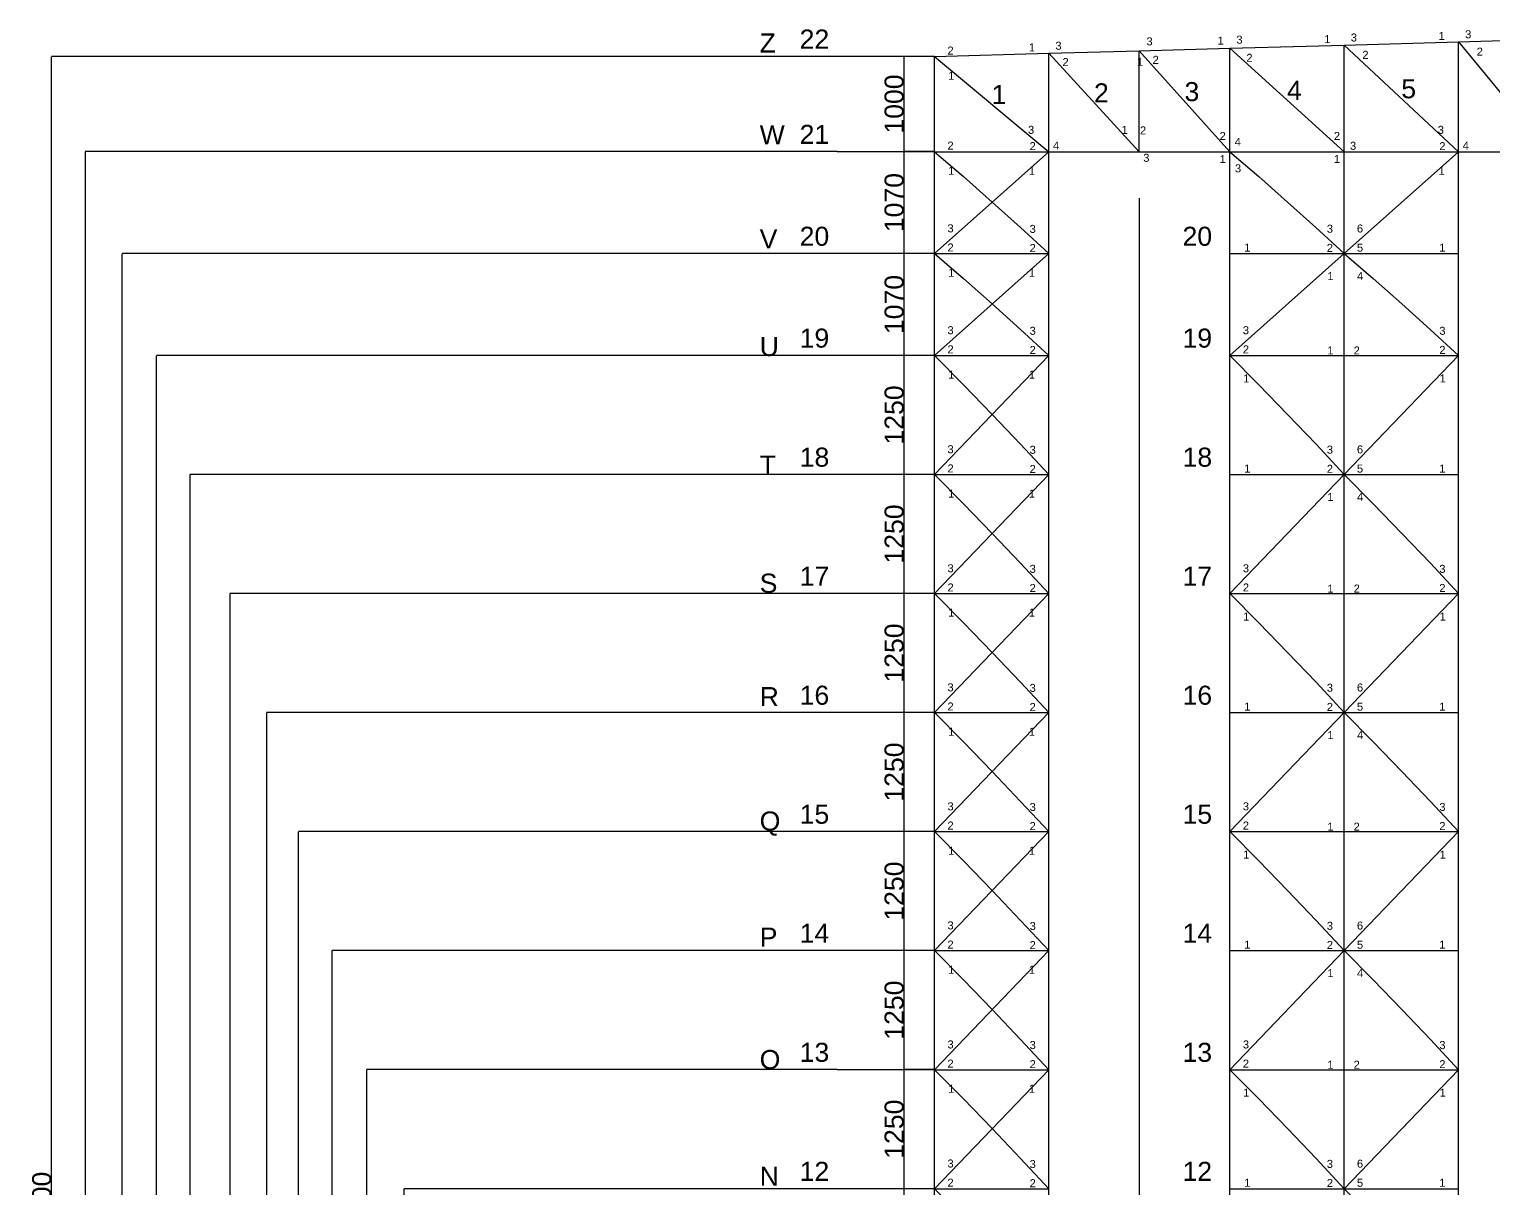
# Model space of a CAD drawing. Header units: millimetres. Extents: x 183100 to 215797, y -9589 to 52092.
# Drawn here: x 183929 to 199298, y 12281 to 24456 of the extents above; entities that cross this region are included whole.
import ezdxf

# ---------------------------------------------------------------- set-up
doc = ezdxf.new("R2010")
doc.units = ezdxf.units.MM
doc.layers.add('controcompr', color=1, linetype='Continuous')
doc.layers.add('importazione sap', color=7, linetype='Continuous')
doc.styles.get("Standard").update_dxf_attribs({"font": 'arial.ttf'})
doc.dimstyles.new('ISO-25', dxfattribs={"dimtxt": 2.5, "dimasz": 2.5, "dimexe": 1.25, "dimexo": 0.625, "dimtad": 1, "dimtxsty": 'Standard', "dimcen": 2.5, "dimadec": 0, "dimazin": 0, "dimtfac": 1, "dimtmove": 0, "dimatfit": 3, "dimfxl": 1, "dimarcsym": 0})

# ---------------------------------------------------------------- blocks, each defined once
blk = doc.blocks.new('*D257')
at = {"color": 0, "lineweight": -2, "transparency": 16777216}
for p, q in [((193428, 12281), (193109, 12281)), ((193110, 11033), (193110, 12278)), ((193428, 11031), (193109, 11031))]:
    blk.add_line(p, q, dxfattribs=at)
at = {"color": 0, "transparency": 16777216}
for points in [[(193110, 12278), (193111, 12278), (193110, 12281)], [(193110, 11033), (193111, 11033), (193110, 11031)]]:
    blk.add_solid(points, dxfattribs=at)
at = {"layer": 'Defpoints', "color": 0, "transparency": 16777216}
for p in [(193110, 12281), (193428, 12281), (193428, 11031)]:
    blk.add_point(p, dxfattribs=at)
at = {"color": 0, "transparency": 16777216, "insert": (193007, 11656), "char_height": 200, "attachment_point": 5, "rotation": 90}
blk.add_mtext('1250', dxfattribs=at)
blk = doc.blocks.new('*D258')
at = {"color": 0, "lineweight": -2, "transparency": 16777216}
for p, q in [((193428, 13531), (193109, 13531)), ((193110, 12283), (193110, 13528)), ((193428, 12281), (193109, 12281))]:
    blk.add_line(p, q, dxfattribs=at)
at = {"color": 0, "transparency": 16777216}
for points in [[(193110, 13528), (193111, 13528), (193110, 13531)], [(193110, 12283), (193111, 12283), (193110, 12281)]]:
    blk.add_solid(points, dxfattribs=at)
at = {"layer": 'Defpoints', "color": 0, "transparency": 16777216}
for p in [(193110, 13531), (193428, 13531), (193428, 12281)]:
    blk.add_point(p, dxfattribs=at)
at = {"color": 0, "transparency": 16777216, "insert": (193007, 12906), "char_height": 200, "attachment_point": 5, "rotation": 90}
blk.add_mtext('1250', dxfattribs=at)
blk = doc.blocks.new('*D259')
at = {"color": 0, "lineweight": -2, "transparency": 16777216}
for p, q in [((193428, 14781), (193109, 14781)), ((193110, 13533), (193110, 14778)), ((193428, 13531), (193109, 13531))]:
    blk.add_line(p, q, dxfattribs=at)
at = {"color": 0, "transparency": 16777216}
for points in [[(193110, 14778), (193111, 14778), (193110, 14781)], [(193110, 13533), (193111, 13533), (193110, 13531)]]:
    blk.add_solid(points, dxfattribs=at)
at = {"layer": 'Defpoints', "color": 0, "transparency": 16777216}
for p in [(193110, 14781), (193428, 14781), (193428, 13531)]:
    blk.add_point(p, dxfattribs=at)
at = {"color": 0, "transparency": 16777216, "insert": (193007, 14156), "char_height": 200, "attachment_point": 5, "rotation": 90}
blk.add_mtext('1250', dxfattribs=at)
blk = doc.blocks.new('*D260')
at = {"color": 0, "lineweight": -2, "transparency": 16777216}
for p, q in [((193428, 16031), (193109, 16031)), ((193110, 14783), (193110, 16028)), ((193428, 14781), (193109, 14781))]:
    blk.add_line(p, q, dxfattribs=at)
at = {"color": 0, "transparency": 16777216}
for points in [[(193110, 16028), (193111, 16028), (193110, 16031)], [(193110, 14783), (193111, 14783), (193110, 14781)]]:
    blk.add_solid(points, dxfattribs=at)
at = {"layer": 'Defpoints', "color": 0, "transparency": 16777216}
for p in [(193110, 16031), (193428, 16031), (193428, 14781)]:
    blk.add_point(p, dxfattribs=at)
at = {"color": 0, "transparency": 16777216, "insert": (193007, 15406), "char_height": 200, "attachment_point": 5, "rotation": 90}
blk.add_mtext('1250', dxfattribs=at)
blk = doc.blocks.new('*D261')
at = {"color": 0, "lineweight": -2, "transparency": 16777216}
for p, q in [((193428, 17281), (193109, 17281)), ((193110, 16033), (193110, 17278)), ((193428, 16031), (193109, 16031))]:
    blk.add_line(p, q, dxfattribs=at)
at = {"color": 0, "transparency": 16777216}
for points in [[(193110, 17278), (193111, 17278), (193110, 17281)], [(193110, 16033), (193111, 16033), (193110, 16031)]]:
    blk.add_solid(points, dxfattribs=at)
at = {"layer": 'Defpoints', "color": 0, "transparency": 16777216}
for p in [(193110, 17281), (193428, 17281), (193428, 16031)]:
    blk.add_point(p, dxfattribs=at)
at = {"color": 0, "transparency": 16777216, "insert": (193007, 16656), "char_height": 200, "attachment_point": 5, "rotation": 90}
blk.add_mtext('1250', dxfattribs=at)
blk = doc.blocks.new('*D262')
at = {"color": 0, "lineweight": -2, "transparency": 16777216}
for p, q in [((193428, 18531), (193109, 18531)), ((193110, 17283), (193110, 18528)), ((193428, 17281), (193109, 17281))]:
    blk.add_line(p, q, dxfattribs=at)
at = {"color": 0, "transparency": 16777216}
for points in [[(193110, 18528), (193111, 18528), (193110, 18531)], [(193110, 17283), (193111, 17283), (193110, 17281)]]:
    blk.add_solid(points, dxfattribs=at)
at = {"layer": 'Defpoints', "color": 0, "transparency": 16777216}
for p in [(193110, 18531), (193428, 18531), (193428, 17281)]:
    blk.add_point(p, dxfattribs=at)
at = {"color": 0, "transparency": 16777216, "insert": (193007, 17906), "char_height": 200, "attachment_point": 5, "rotation": 90}
blk.add_mtext('1250', dxfattribs=at)
blk = doc.blocks.new('*D198')
at = {"color": 0, "lineweight": -2, "transparency": 16777216}
for p, q in [((193428, 19781), (193109, 19781)), ((193110, 18533), (193110, 19778)), ((193428, 18531), (193109, 18531))]:
    blk.add_line(p, q, dxfattribs=at)
at = {"color": 0, "transparency": 16777216}
for points in [[(193110, 19778), (193111, 19778), (193110, 19781)], [(193110, 18533), (193111, 18533), (193110, 18531)]]:
    blk.add_solid(points, dxfattribs=at)
at = {"layer": 'Defpoints', "color": 0, "transparency": 16777216}
for p in [(193110, 19781), (193428, 19781), (193428, 18531)]:
    blk.add_point(p, dxfattribs=at)
at = {"color": 0, "transparency": 16777216, "insert": (193007, 19156), "char_height": 200, "attachment_point": 5, "rotation": 90}
blk.add_mtext('1250', dxfattribs=at)
blk = doc.blocks.new('*D263')
at = {"color": 0, "lineweight": -2, "transparency": 16777216}
for p, q in [((193428, 21031), (193109, 21031)), ((193110, 19783), (193110, 21028)), ((193428, 19781), (193109, 19781))]:
    blk.add_line(p, q, dxfattribs=at)
at = {"color": 0, "transparency": 16777216}
for points in [[(193110, 21028), (193111, 21028), (193110, 21031)], [(193110, 19783), (193111, 19783), (193110, 19781)]]:
    blk.add_solid(points, dxfattribs=at)
at = {"layer": 'Defpoints', "color": 0, "transparency": 16777216}
for p in [(193110, 21031), (193428, 21031), (193428, 19781)]:
    blk.add_point(p, dxfattribs=at)
at = {"color": 0, "transparency": 16777216, "insert": (193007, 20406), "char_height": 200, "attachment_point": 5, "rotation": 90}
blk.add_mtext('1250', dxfattribs=at)
blk = doc.blocks.new('*D264')
at = {"color": 0, "lineweight": -2, "transparency": 16777216}
for p, q in [((193428, 22101), (193109, 22101)), ((193110, 21033), (193110, 22098)), ((193428, 21031), (193109, 21031))]:
    blk.add_line(p, q, dxfattribs=at)
at = {"color": 0, "transparency": 16777216}
for points in [[(193110, 22098), (193111, 22098), (193110, 22101)], [(193110, 21033), (193111, 21033), (193110, 21031)]]:
    blk.add_solid(points, dxfattribs=at)
at = {"layer": 'Defpoints', "color": 0, "transparency": 16777216}
for p in [(193110, 22101), (193428, 22101), (193428, 21031)]:
    blk.add_point(p, dxfattribs=at)
at = {"color": 0, "transparency": 16777216, "insert": (193007, 21566), "char_height": 200, "attachment_point": 5, "rotation": 90}
blk.add_mtext('1070', dxfattribs=at)
blk = doc.blocks.new('*D265')
at = {"color": 0, "lineweight": -2, "transparency": 16777216}
for p, q in [((193428, 23171), (193109, 23171)), ((193110, 22103), (193110, 23168)), ((193428, 22101), (193109, 22101))]:
    blk.add_line(p, q, dxfattribs=at)
at = {"color": 0, "transparency": 16777216}
for points in [[(193110, 23168), (193111, 23168), (193110, 23171)], [(193110, 22103), (193111, 22103), (193110, 22101)]]:
    blk.add_solid(points, dxfattribs=at)
at = {"layer": 'Defpoints', "color": 0, "transparency": 16777216}
for p in [(193110, 23171), (193428, 23171), (193428, 22101)]:
    blk.add_point(p, dxfattribs=at)
at = {"color": 0, "transparency": 16777216, "insert": (193007, 22636), "char_height": 200, "attachment_point": 5, "rotation": 90}
blk.add_mtext('1070', dxfattribs=at)
blk = doc.blocks.new('*D266')
at = {"color": 0, "lineweight": -2, "transparency": 16777216}
for p, q in [((193428, 24171), (193109, 24171)), ((193110, 23173), (193110, 24168)), ((193428, 23171), (193109, 23171))]:
    blk.add_line(p, q, dxfattribs=at)
at = {"color": 0, "transparency": 16777216}
for points in [[(193110, 24168), (193111, 24168), (193110, 24171)], [(193110, 23173), (193111, 23173), (193110, 23171)]]:
    blk.add_solid(points, dxfattribs=at)
at = {"layer": 'Defpoints', "color": 0, "transparency": 16777216}
for p in [(193110, 24171), (193428, 24171), (193428, 23171)]:
    blk.add_point(p, dxfattribs=at)
at = {"color": 0, "transparency": 16777216, "insert": (193007, 23671), "char_height": 200, "attachment_point": 5, "rotation": 90}
blk.add_mtext('1000', dxfattribs=at)
blk = doc.blocks.new('*D279')
at = {"color": 0, "lineweight": -2, "transparency": 16777216}
for p, q in [((192410, 12281), (187863, 12281)), ((187865, -27), (187865, 12278)), ((192409, -29), (187863, -29))]:
    blk.add_line(p, q, dxfattribs=at)
at = {"color": 0, "transparency": 16777216}
for points in [[(187864, 12278), (187865, 12278), (187865, 12281)], [(187864, -27), (187865, -27), (187865, -29)]]:
    blk.add_solid(points, dxfattribs=at)
at = {"layer": 'Defpoints', "color": 0, "transparency": 16777216}
for p in [(187865, 12281), (192410, 12281), (192410, -29)]:
    blk.add_point(p, dxfattribs=at)
at = {"color": 0, "transparency": 16777216, "insert": (187762, 6126), "char_height": 200, "attachment_point": 5, "rotation": 90}
blk.add_mtext('12310', dxfattribs=at)
blk = doc.blocks.new('*D280')
at = {"color": 0, "lineweight": -2, "transparency": 16777216}
for p, q in [((192409, 13531), (187470, 13531)), ((187471, -27), (187471, 13528)), ((192407, -29), (187470, -29))]:
    blk.add_line(p, q, dxfattribs=at)
at = {"color": 0, "transparency": 16777216}
for points in [[(187471, 13528), (187472, 13528), (187471, 13531)], [(187471, -27), (187472, -27), (187471, -29)]]:
    blk.add_solid(points, dxfattribs=at)
at = {"layer": 'Defpoints', "color": 0, "transparency": 16777216}
for p in [(187471, 13531), (192410, 13531), (192408, -29)]:
    blk.add_point(p, dxfattribs=at)
at = {"color": 0, "transparency": 16777216, "insert": (187369, 6751), "char_height": 200, "attachment_point": 5, "rotation": 90}
blk.add_mtext('13560', dxfattribs=at)
blk = doc.blocks.new('*D281')
at = {"color": 0, "lineweight": -2, "transparency": 16777216}
for p, q in [((192409, 14781), (187106, 14781)), ((187108, -27), (187108, 14778)), ((192406, -29), (187106, -29))]:
    blk.add_line(p, q, dxfattribs=at)
at = {"color": 0, "transparency": 16777216}
for points in [[(187107, 14778), (187108, 14778), (187108, 14781)], [(187107, -27), (187108, -27), (187108, -29)]]:
    blk.add_solid(points, dxfattribs=at)
at = {"layer": 'Defpoints', "color": 0, "transparency": 16777216}
for p in [(187108, 14781), (192410, 14781), (192407, -29)]:
    blk.add_point(p, dxfattribs=at)
at = {"color": 0, "transparency": 16777216, "insert": (187005, 7376), "char_height": 200, "attachment_point": 5, "rotation": 90}
blk.add_mtext('14810', dxfattribs=at)
blk = doc.blocks.new('*D282')
at = {"color": 0, "lineweight": -2, "transparency": 16777216}
for p, q in [((192410, 16031), (186754, 16031)), ((186755, -27), (186755, 16028)), ((192409, -29), (186754, -29))]:
    blk.add_line(p, q, dxfattribs=at)
at = {"color": 0, "transparency": 16777216}
for points in [[(186755, 16028), (186755, 16028), (186755, 16031)], [(186755, -27), (186755, -27), (186755, -29)]]:
    blk.add_solid(points, dxfattribs=at)
at = {"layer": 'Defpoints', "color": 0, "transparency": 16777216}
for p in [(186755, 16031), (192410, 16031), (192410, -29)]:
    blk.add_point(p, dxfattribs=at)
at = {"color": 0, "transparency": 16777216, "insert": (186652, 8001), "char_height": 200, "attachment_point": 5, "rotation": 90}
blk.add_mtext('16060', dxfattribs=at)
blk = doc.blocks.new('*D283')
at = {"color": 0, "lineweight": -2, "transparency": 16777216}
for p, q in [((192409, 17281), (186420, 17281)), ((186421, -27), (186421, 17278)), ((192409, -29), (186420, -29))]:
    blk.add_line(p, q, dxfattribs=at)
at = {"color": 0, "transparency": 16777216}
for points in [[(186421, 17278), (186422, 17278), (186421, 17281)], [(186421, -27), (186422, -27), (186421, -29)]]:
    blk.add_solid(points, dxfattribs=at)
at = {"layer": 'Defpoints', "color": 0, "transparency": 16777216}
for p in [(186421, 17281), (192410, 17281), (192410, -29)]:
    blk.add_point(p, dxfattribs=at)
at = {"color": 0, "transparency": 16777216, "insert": (186318, 8626), "char_height": 200, "attachment_point": 5, "rotation": 90}
blk.add_mtext('17310', dxfattribs=at)
blk = doc.blocks.new('*D284')
at = {"color": 0, "lineweight": -2, "transparency": 16777216}
for p, q in [((192410, 18531), (186035, 18531)), ((186037, -27), (186037, 18528)), ((192409, -29), (186035, -29))]:
    blk.add_line(p, q, dxfattribs=at)
at = {"color": 0, "transparency": 16777216}
for points in [[(186036, 18528), (186037, 18528), (186037, 18531)], [(186036, -27), (186037, -27), (186037, -29)]]:
    blk.add_solid(points, dxfattribs=at)
at = {"layer": 'Defpoints', "color": 0, "transparency": 16777216}
for p in [(186037, 18531), (192410, 18531), (192410, -29)]:
    blk.add_point(p, dxfattribs=at)
at = {"color": 0, "transparency": 16777216, "insert": (185934, 9251), "char_height": 200, "attachment_point": 5, "rotation": 90}
blk.add_mtext('18560', dxfattribs=at)
blk = doc.blocks.new('*D222')
at = {"color": 0, "lineweight": -2, "transparency": 16777216}
for p, q in [((192410, 19781), (185615, 19781)), ((185617, -27), (185617, 19778)), ((192409, -29), (185615, -29))]:
    blk.add_line(p, q, dxfattribs=at)
at = {"color": 0, "transparency": 16777216}
for points in [[(185616, 19778), (185617, 19778), (185617, 19781)], [(185616, -27), (185617, -27), (185617, -29)]]:
    blk.add_solid(points, dxfattribs=at)
at = {"layer": 'Defpoints', "color": 0, "transparency": 16777216}
for p in [(185617, 19781), (192410, 19781), (192410, -29)]:
    blk.add_point(p, dxfattribs=at)
at = {"color": 0, "transparency": 16777216, "insert": (185514, 9876), "char_height": 200, "attachment_point": 5, "rotation": 90}
blk.add_mtext('19810', dxfattribs=at)
blk = doc.blocks.new('*D285')
at = {"color": 0, "lineweight": -2, "transparency": 16777216}
for p, q in [((192409, 21031), (185263, 21031)), ((185264, -27), (185264, 21028)), ((192409, -29), (185263, -29))]:
    blk.add_line(p, q, dxfattribs=at)
at = {"color": 0, "transparency": 16777216}
for points in [[(185264, 21028), (185265, 21028), (185264, 21031)], [(185264, -27), (185265, -27), (185264, -29)]]:
    blk.add_solid(points, dxfattribs=at)
at = {"layer": 'Defpoints', "color": 0, "transparency": 16777216}
for p in [(185264, 21031), (192410, 21031), (192410, -29)]:
    blk.add_point(p, dxfattribs=at)
at = {"color": 0, "transparency": 16777216, "insert": (185161, 10501), "char_height": 200, "attachment_point": 5, "rotation": 90}
blk.add_mtext('21060', dxfattribs=at)
blk = doc.blocks.new('*D286')
at = {"color": 0, "lineweight": -2, "transparency": 16777216}
for p, q in [((192410, 22101), (184903, 22101)), ((184904, -27), (184904, 22098)), ((192406, -29), (184903, -29))]:
    blk.add_line(p, q, dxfattribs=at)
at = {"color": 0, "transparency": 16777216}
for points in [[(184903, 22098), (184904, 22098), (184904, 22101)], [(184903, -27), (184904, -27), (184904, -29)]]:
    blk.add_solid(points, dxfattribs=at)
at = {"layer": 'Defpoints', "color": 0, "transparency": 16777216}
for p in [(184904, 22101), (192410, 22101), (192406, -29)]:
    blk.add_point(p, dxfattribs=at)
at = {"color": 0, "transparency": 16777216, "insert": (184801, 11036), "char_height": 200, "attachment_point": 5, "rotation": 90}
blk.add_mtext('22130', dxfattribs=at)
blk = doc.blocks.new('*D287')
at = {"color": 0, "lineweight": -2, "transparency": 16777216}
for p, q in [((192409, 23171), (184517, 23171)), ((184519, -27), (184519, 23168)), ((192405, -29), (184517, -29))]:
    blk.add_line(p, q, dxfattribs=at)
at = {"color": 0, "transparency": 16777216}
for points in [[(184518, 23168), (184519, 23168), (184519, 23171)], [(184518, -27), (184519, -27), (184519, -29)]]:
    blk.add_solid(points, dxfattribs=at)
at = {"layer": 'Defpoints', "color": 0, "transparency": 16777216}
for p in [(184519, 23171), (192410, 23171), (192406, -29)]:
    blk.add_point(p, dxfattribs=at)
at = {"color": 0, "transparency": 16777216, "insert": (184416, 11571), "char_height": 200, "attachment_point": 5, "rotation": 90}
blk.add_mtext('23200', dxfattribs=at)
blk = doc.blocks.new('*D223')
at = {"color": 0, "lineweight": -2, "transparency": 16777216}
for p, q in [((193428, 24171), (184162, 24171)), ((184163, -27), (184163, 24168)), ((192405, -29), (184162, -29))]:
    blk.add_line(p, q, dxfattribs=at)
at = {"color": 0, "transparency": 16777216}
for points in [[(184163, 24168), (184164, 24168), (184163, 24171)], [(184163, -27), (184164, -27), (184163, -29)]]:
    blk.add_solid(points, dxfattribs=at)
at = {"layer": 'Defpoints', "color": 0, "transparency": 16777216}
for p in [(184163, 24171), (193428, 24171), (192405, -29)]:
    blk.add_point(p, dxfattribs=at)
at = {"color": 0, "transparency": 16777216, "insert": (184061, 12071), "char_height": 200, "attachment_point": 5, "rotation": 90}
blk.add_mtext('24200', dxfattribs=at)

msp = doc.modelspace()

# ---------------------------------------------------------------- linework, layer by layer
at = {"color": 2}
for p, q in [((193428.427, 24170.625), (192409.536, 24171.25)), ((193427.177, 23170.625), (192409.536, 23170.625)), ((195578.427, 22683.478), (195578.427, -1832.802)), ((193427.802, 22100.625), (192410.161, 22100.625)), ((193427.177, 21030.625), (192409.536, 21030.625)), ((193427.802, 19780.625), (192410.161, 19780.625)), ((193427.802, 18530.625), (192410.161, 18530.625)), ((193427.177, 17280.625), (192409.536, 17280.625)), ((193427.802, 16030.625), (192410.161, 16030.625)), ((193427.177, 14780.625), (192409.536, 14780.625)), ((193427.177, 13530.625), (192409.536, 13530.625)), ((193427.802, 12280.625), (192410.161, 12280.625))]:
    msp.add_line(p, q, dxfattribs=at)
at = {"layer": 'controcompr'}
for p, q in [((193428.427, 23170.625), (193733.061, 22908.321)), ((196528.427, 23170.625), (196833.061, 22908.321)), ((193733.061, 22908.321), (194033.777, 22641.625)), ((196833.061, 22908.321), (197133.777, 22641.625)), ((194033.777, 22641.625), (194333.061, 22373.321)), ((197133.777, 22641.625), (197433.061, 22373.321)), ((194333.061, 22373.321), (194628.427, 22100.625)), ((197433.061, 22373.321), (197728.427, 22100.625)), ((193428.427, 22100.625), (193733.061, 21838.321)), ((197728.427, 22100.625), (198033.061, 21838.321)), ((193733.061, 21838.321), (194033.777, 21571.625)), ((198033.061, 21838.321), (198333.777, 21571.625)), ((194033.777, 21571.625), (194333.061, 21303.321)), ((198333.777, 21571.625), (198633.061, 21303.321)), ((194333.061, 21303.321), (194628.427, 21030.625)), ((198633.061, 21303.321), (198928.427, 21030.625)), ((193428.427, 21030.625), (193733.84, 20723.321)), ((196528.427, 21030.625), (196833.84, 20723.321)), ((193733.84, 20723.321), (194034.677, 20411.625)), ((196833.84, 20723.321), (197134.677, 20411.625)), ((194034.677, 20411.625), (194333.84, 20098.321)), ((197134.677, 20411.625), (197433.84, 20098.321)), ((194333.84, 20098.321), (194628.427, 19780.625)), ((197433.84, 20098.321), (197728.427, 19780.625)), ((193428.427, 19780.625), (193733.84, 19473.321)), ((197728.427, 19780.625), (198033.84, 19473.321)), ((193733.84, 19473.321), (194034.677, 19161.625)), ((198033.84, 19473.321), (198334.677, 19161.625)), ((194034.677, 19161.625), (194333.84, 18848.321)), ((198334.677, 19161.625), (198633.84, 18848.321)), ((194333.84, 18848.321), (194628.427, 18530.625)), ((198633.84, 18848.321), (198928.427, 18530.625)), ((193428.427, 18530.625), (193733.84, 18223.321)), ((196528.427, 18530.625), (196833.84, 18223.321)), ((193733.84, 18223.321), (194034.677, 17911.625)), ((196833.84, 18223.321), (197134.677, 17911.625)), ((194034.677, 17911.625), (194333.84, 17598.321)), ((197134.677, 17911.625), (197433.84, 17598.321)), ((194333.84, 17598.321), (194628.427, 17280.625)), ((197433.84, 17598.321), (197728.427, 17280.625)), ((193428.427, 17280.625), (193733.84, 16973.321)), ((197728.427, 17280.625), (198033.84, 16973.321)), ((193733.84, 16973.321), (194034.677, 16661.625)), ((198033.84, 16973.321), (198334.677, 16661.625)), ((194034.677, 16661.625), (194333.84, 16348.321)), ((198334.677, 16661.625), (198633.84, 16348.321)), ((194333.84, 16348.321), (194628.427, 16030.625)), ((198633.84, 16348.321), (198928.427, 16030.625)), ((193428.427, 16030.625), (193733.84, 15723.321)), ((196528.427, 16030.625), (196833.84, 15723.321)), ((193733.84, 15723.321), (194034.677, 15411.625)), ((196833.84, 15723.321), (197134.677, 15411.625)), ((194034.677, 15411.625), (194333.84, 15098.321)), ((197134.677, 15411.625), (197433.84, 15098.321)), ((194333.84, 15098.321), (194628.427, 14780.625)), ((197433.84, 15098.321), (197728.427, 14780.625)), ((193428.427, 14780.625), (193733.84, 14473.321)), ((197728.427, 14780.625), (198033.84, 14473.321)), ((193733.84, 14473.321), (194034.677, 14161.625)), ((198033.84, 14473.321), (198334.677, 14161.625)), ((194034.677, 14161.625), (194333.84, 13848.321)), ((198334.677, 14161.625), (198633.84, 13848.321)), ((194333.84, 13848.321), (194628.427, 13530.625)), ((198633.84, 13848.321), (198928.427, 13530.625)), ((193428.427, 13530.625), (193733.84, 13223.321)), ((196528.427, 13530.625), (196833.84, 13223.321)), ((193733.84, 13223.321), (194034.677, 12911.625)), ((196833.84, 13223.321), (197134.677, 12911.625)), ((194034.677, 12911.625), (194333.84, 12598.321)), ((197134.677, 12911.625), (197433.84, 12598.321)), ((194333.84, 12598.321), (194628.427, 12280.625)), ((197433.84, 12598.321), (197728.427, 12280.625)), ((193428.427, 12280.625), (193733.84, 11973.321)), ((197728.427, 12280.625), (198033.84, 11973.321))]:
    msp.add_line(p, q, dxfattribs=at)
at = {"layer": 'importazione sap'}
for p, q in [((196528.427, 24257.137), (197728.427, 24290.625)), ((197728.427, 24290.625), (198928.427, 24324.113)), ((197728.427, 24290.625), (198928.427, 23170.625)), ((198928.427, 24324.113), (199878.427, 23170.625)), ((193428.427, 24170.625), (194628.427, 24204.113)), ((193428.427, 24170.625), (194628.427, 23170.625)), ((194628.427, 24204.113), (195578.427, 23170.625)), ((195578.427, 24230.625), (196528.427, 24257.137)), ((195578.427, 23170.625), (195578.427, 24230.625)), ((195578.427, 24230.625), (196528.427, 23170.625)), ((196528.427, 24257.137), (197728.427, 23170.625)), ((193428.427, 23170.625), (194628.427, 23170.625)), ((193428.427, 22100.625), (194628.427, 23170.625)), ((195578.427, 23170.625), (196528.427, 23170.625)), ((196528.427, 23170.625), (197728.427, 23170.625)), ((197728.427, 23170.625), (198928.427, 23170.625)), ((197728.427, 22100.625), (198928.427, 23170.625)), ((193428.427, 22100.625), (194628.427, 22100.625)), ((193428.427, 21030.625), (194628.427, 22100.625)), ((196528.427, 22100.625), (198928.427, 22100.625)), ((196528.427, 21030.625), (197728.427, 22100.625)), ((193428.427, 21030.625), (194628.427, 21030.625)), ((193428.427, 19780.625), (194628.427, 21030.625)), ((196528.427, 21030.625), (198928.427, 21030.625)), ((197728.427, 19780.625), (198928.427, 21030.625)), ((193428.427, 19780.625), (194628.427, 19780.625)), ((193428.427, 18530.625), (194628.427, 19780.625)), ((196528.427, 19780.625), (198928.427, 19780.625)), ((196528.427, 18530.625), (197728.427, 19780.625)), ((193428.427, 18530.625), (194628.427, 18530.625)), ((193428.427, 17280.625), (194628.427, 18530.625)), ((196528.427, 18530.625), (198928.427, 18530.625)), ((197728.427, 17280.625), (198928.427, 18530.625)), ((193428.427, 17280.625), (194628.427, 17280.625)), ((193428.427, 16030.625), (194628.427, 17280.625)), ((196528.427, 17280.625), (198928.427, 17280.625)), ((196528.427, 16030.625), (197728.427, 17280.625)), ((193428.427, 16030.625), (194628.427, 16030.625)), ((193428.427, 14780.625), (194628.427, 16030.625)), ((196528.427, 16030.625), (198928.427, 16030.625)), ((197728.427, 14780.625), (198928.427, 16030.625)), ((193428.427, 14780.625), (194628.427, 14780.625)), ((193428.427, 13530.625), (194628.427, 14780.625)), ((196528.427, 14780.625), (198928.427, 14780.625)), ((196528.427, 13530.625), (197728.427, 14780.625)), ((193428.427, 13530.625), (194628.427, 13530.625)), ((193428.427, 12280.625), (194628.427, 13530.625)), ((196528.427, 13530.625), (198928.427, 13530.625)), ((197728.427, 12280.625), (198928.427, 13530.625)), ((193428.427, 12280.625), (194628.427, 12280.625)), ((196528.427, 12280.625), (198928.427, 12280.625))]:
    msp.add_line(p, q, dxfattribs=at)
at = {"layer": 'importazione sap', "color": 1}
for p, q in [((197728.427, 23170.625), (197728.427, 24290.625)), ((198928.427, 24324.113), (199878.427, 24350.625)), ((198928.427, 23170.625), (198928.427, 24324.113)), ((193428.427, 23170.625), (193428.427, 24170.625)), ((194628.427, 24204.113), (195578.427, 24230.625)), ((194628.427, 23170.625), (194628.427, 24204.113)), ((196528.427, 23170.625), (196528.427, 24257.137)), ((193428.427, 22100.625), (193428.427, 23170.625)), ((194628.427, 23170.625), (195578.427, 23170.625)), ((194628.427, 22100.625), (194628.427, 23170.625)), ((196528.427, 22100.625), (196528.427, 23170.625)), ((197728.427, 22100.625), (197728.427, 23170.625)), ((198928.427, 23170.625), (199878.427, 23170.625)), ((198928.427, 22100.625), (198928.427, 23170.625)), ((193428.427, 21030.625), (193428.427, 22100.625)), ((194628.427, 21030.625), (194628.427, 22100.625)), ((196528.427, 21030.625), (196528.427, 22100.625)), ((197728.427, 21030.625), (197728.427, 22100.625)), ((198928.427, 21030.625), (198928.427, 22100.625)), ((193428.427, 19780.625), (193428.427, 21030.625)), ((194628.427, 19780.625), (194628.427, 21030.625)), ((196528.427, 19780.625), (196528.427, 21030.625)), ((197728.427, 19780.625), (197728.427, 21030.625)), ((198928.427, 19780.625), (198928.427, 21030.625)), ((193428.427, 18530.625), (193428.427, 19780.625)), ((194628.427, 18530.625), (194628.427, 19780.625)), ((196528.427, 18530.625), (196528.427, 19780.625)), ((197728.427, 18530.625), (197728.427, 19780.625)), ((198928.427, 18530.625), (198928.427, 19780.625)), ((193428.427, 17280.625), (193428.427, 18530.625)), ((194628.427, 17280.625), (194628.427, 18530.625)), ((196528.427, 17280.625), (196528.427, 18530.625)), ((197728.427, 17280.625), (197728.427, 18530.625)), ((198928.427, 17280.625), (198928.427, 18530.625)), ((193428.427, 16030.625), (193428.427, 17280.625)), ((194628.427, 16030.625), (194628.427, 17280.625)), ((196528.427, 16030.625), (196528.427, 17280.625)), ((197728.427, 16030.625), (197728.427, 17280.625)), ((198928.427, 16030.625), (198928.427, 17280.625)), ((193428.427, 14780.625), (193428.427, 16030.625)), ((194628.427, 14780.625), (194628.427, 16030.625)), ((196528.427, 14780.625), (196528.427, 16030.625)), ((197728.427, 14780.625), (197728.427, 16030.625)), ((198928.427, 14780.625), (198928.427, 16030.625)), ((193428.427, 13530.625), (193428.427, 14780.625)), ((194628.427, 13530.625), (194628.427, 14780.625)), ((196528.427, 13530.625), (196528.427, 14780.625)), ((197728.427, 13530.625), (197728.427, 14780.625)), ((198928.427, 13530.625), (198928.427, 14780.625)), ((193428.427, 12280.625), (193428.427, 13530.625)), ((194628.427, 12280.625), (194628.427, 13530.625)), ((196528.427, 12280.625), (196528.427, 13530.625)), ((197728.427, 12280.625), (197728.427, 13530.625)), ((198928.427, 12280.625), (198928.427, 13530.625)), ((193428.427, 11030.625), (193428.427, 12280.625)), ((194628.427, 11030.625), (194628.427, 12280.625)), ((196528.427, 11030.625), (196528.427, 12280.625)), ((197728.427, 11030.625), (197728.427, 12280.625)), ((198928.427, 11030.625), (198928.427, 12280.625))]:
    msp.add_line(p, q, dxfattribs=at)

# ---------------------------------------------------------------- texts
for s, insert, char_height, attachment_point in [('22', (192014.208, 24453.118), 200, 1), ('3', (199063.377, 24445.19), 84, 3), ('Z', (191594.673, 24411.948), 200, 1), ('1', (194484.651, 24308.034), 84, 3), ('3', (194763.377, 24325.19), 84, 3), ('3', (195719.276, 24370.978), 84, 3), ('1', (196465.309, 24378.701), 84, 3), ('3', (196662.741, 24388.764), 84, 3), ('1', (197584.651, 24394.546), 84, 3), ('3', (197863.377, 24411.702), 84, 3), ('1', (198784.651, 24428.034), 84, 3), ('2', (193565.333, 24274.48), 84, 1), ('2', (194837.454, 24153.675), 84, 3), ('1', (195619.37, 24156.438), 84, 3), ('2', (195783.554, 24176.98), 84, 3), ('2', (196767.676, 24198.508), 84, 3), ('2', (197985.124, 24229.628), 84, 3), ('2', (199185.124, 24263.116), 84, 3), ('1', (193572.203, 24009.603), 84, 1), ('1', (194028.427, 23871.444), 200, 1), ('2', (195103.427, 23888.188), 200, 1), ('3', (196053.427, 23901.444), 200, 1), ('4', (197128.427, 23914.699), 200, 1), ('5', (198328.427, 23931.444), 200, 1), ('W', (191594.673, 23448.913), 200, 1), ('21', (192014.208, 23452.493), 200, 1), ('3', (194476.068, 23442.117), 84, 3), ('1', (195457.517, 23441.597), 84, 3), ('2', (195650.88, 23435.853), 84, 3), ('2', (196486.917, 23377.713), 84, 3), ('2', (197686.292, 23377.713), 84, 3), ('3', (198776.068, 23442.117), 84, 3), ('2', (193565.333, 23276.6), 84, 1), ('2', (194492.84, 23270.771), 84, 3), ('4', (194738.06, 23276.351), 84, 3), ('4', (196644.794, 23316.082), 84, 3), ('3', (197855.354, 23274.45), 84, 3), ('2', (198792.84, 23270.771), 84, 3), ('4', (199038.06, 23276.351), 84, 3), ('3', (195685.351, 23148.839), 84, 3), ('1', (196486.917, 23135.529), 84, 3), ('1', (197686.292, 23135.529), 84, 3), ('1', (193572.203, 23011.723), 84, 1), ('1', (194484.651, 23011.723), 84, 3), ('3', (196647.516, 23037.566), 84, 3), ('1', (198784.651, 23011.723), 84, 3), ('V', (191594.673, 22354.24), 200, 1), ('20', (192014.208, 22382.493), 200, 1), ('3', (193565.333, 22407.692), 84, 1), ('3', (194492.84, 22401.863), 84, 3), ('20', (196032.327, 22382.493), 200, 1), ('3', (197546.613, 22403.632), 84, 1), ('6', (197927.805, 22405.923), 84, 3), ('2', (193565.333, 22206.6), 84, 1), ('2', (194492.84, 22200.771), 84, 3), ('1', (196680.326, 22205.62), 84, 1), ('2', (197546.613, 22202.54), 84, 1), ('5', (197927.805, 22204.831), 84, 3), ('1', (198792.774, 22205.62), 84, 3), ('1', (193572.203, 21941.723), 84, 1), ('1', (194484.651, 21941.723), 84, 3), ('1', (197552.612, 21906.398), 84, 1), ('4', (197863.329, 21906.398), 84, 1), ('U', (191594.673, 21224.925), 200, 1), ('19', (192014.208, 21313.118), 200, 1), ('3', (193565.333, 21337.692), 84, 1), ('3', (194492.84, 21331.863), 84, 3), ('19', (196032.327, 21313.118), 200, 1), ('3', (196665.333, 21337.692), 84, 1), ('3', (198792.84, 21331.863), 84, 3), ('2', (193565.333, 21136.6), 84, 1), ('2', (194492.84, 21130.771), 84, 3), ('2', (196665.333, 21136.6), 84, 1), ('1', (197552.612, 21124.945), 84, 1), ('2', (197828.138, 21124.945), 84, 1), ('2', (198792.84, 21130.771), 84, 3), ('1', (193572.203, 20871.723), 84, 1), ('1', (194484.651, 20871.723), 84, 3), ('1', (196668.189, 20831.59), 84, 1), ('1', (198796.695, 20831.59), 84, 3), ('T', (191594.673, 19979.89), 200, 1), ('18', (192014.833, 20063.118), 200, 1), ('3', (193565.333, 20087.692), 84, 1), ('3', (194492.84, 20081.863), 84, 3), ('18', (196032.952, 20063.118), 200, 1), ('3', (197546.613, 20083.632), 84, 1), ('6', (197927.805, 20085.923), 84, 3), ('2', (193565.333, 19886.6), 84, 1), ('2', (194492.84, 19880.771), 84, 3), ('1', (196680.326, 19885.62), 84, 1), ('2', (197546.613, 19882.54), 84, 1), ('5', (197927.805, 19884.831), 84, 3), ('1', (198792.774, 19885.62), 84, 3), ('1', (193572.203, 19621.723), 84, 1), ('1', (194484.651, 19621.723), 84, 3), ('1', (197552.612, 19586.398), 84, 1), ('4', (197863.329, 19586.398), 84, 1), ('17', (192014.833, 18813.118), 200, 1), ('3', (193565.333, 18837.692), 84, 1), ('3', (194492.84, 18831.863), 84, 3), ('17', (196032.952, 18813.118), 200, 1), ('3', (196665.333, 18837.692), 84, 1), ('3', (198792.84, 18831.863), 84, 3), ('S', (191594.673, 18739.723), 200, 1), ('2', (193565.333, 18636.6), 84, 1), ('2', (194492.84, 18630.771), 84, 3), ('2', (196665.333, 18636.6), 84, 1), ('1', (197552.612, 18624.945), 84, 1), ('2', (197828.138, 18624.945), 84, 1), ('2', (198792.84, 18630.771), 84, 3), ('1', (193572.203, 18371.723), 84, 1), ('1', (194484.651, 18371.723), 84, 3), ('1', (196668.189, 18331.59), 84, 1), ('1', (198796.695, 18331.59), 84, 3), ('R', (191594.673, 17548.053), 200, 1), ('16', (192014.208, 17563.118), 200, 1), ('3', (193565.333, 17587.692), 84, 1), ('3', (194492.84, 17581.863), 84, 3), ('16', (196032.327, 17563.118), 200, 1), ('3', (197546.613, 17583.632), 84, 1), ('6', (197927.805, 17585.923), 84, 3), ('2', (193565.333, 17386.6), 84, 1), ('2', (194492.84, 17380.771), 84, 3), ('1', (196680.326, 17385.62), 84, 1), ('2', (197546.613, 17382.54), 84, 1), ('5', (197927.805, 17384.831), 84, 3), ('1', (198792.774, 17385.62), 84, 3), ('1', (193572.203, 17121.723), 84, 1), ('1', (194484.651, 17121.723), 84, 3), ('1', (197552.612, 17086.398), 84, 1), ('4', (197863.329, 17086.398), 84, 1), ('15', (192014.208, 16313.118), 200, 1), ('3', (193565.333, 16337.692), 84, 1), ('3', (194492.84, 16331.863), 84, 3), ('15', (196032.327, 16313.118), 200, 1), ('3', (196665.333, 16337.692), 84, 1), ('3', (198792.84, 16331.863), 84, 3), ('Q', (191594.673, 16242.118), 200, 1), ('2', (193565.333, 16136.6), 84, 1), ('2', (196665.333, 16136.6), 84, 1), ('2', (194492.84, 16130.771), 84, 3), ('1', (197552.612, 16124.945), 84, 1), ('2', (197828.138, 16124.945), 84, 1), ('2', (198792.84, 16130.771), 84, 3), ('1', (193572.203, 15871.723), 84, 1), ('1', (194484.651, 15871.723), 84, 3), ('1', (196668.189, 15831.59), 84, 1), ('1', (198796.695, 15831.59), 84, 3), ('14', (192014.208, 15063.118), 200, 1), ('3', (193565.333, 15087.692), 84, 1), ('3', (194492.84, 15081.863), 84, 3), ('14', (196032.327, 15063.118), 200, 1), ('3', (197546.613, 15083.632), 84, 1), ('6', (197927.805, 15085.923), 84, 3), ('P', (191594.673, 15022.735), 200, 1), ('2', (193565.333, 14886.6), 84, 1), ('2', (194492.84, 14880.771), 84, 3), ('1', (196680.326, 14885.62), 84, 1), ('2', (197546.613, 14882.54), 84, 1), ('5', (197927.805, 14884.831), 84, 3), ('1', (198792.774, 14885.62), 84, 3), ('1', (193572.203, 14621.723), 84, 1), ('1', (194484.651, 14621.723), 84, 3), ('1', (197552.612, 14586.398), 84, 1), ('4', (197863.329, 14586.398), 84, 1), ('3', (193565.333, 13837.692), 84, 1), ('3', (194492.84, 13831.863), 84, 3), ('3', (196665.333, 13837.692), 84, 1), ('3', (198792.84, 13831.863), 84, 3), ('O', (191594.673, 13737.501), 200, 1), ('13', (192014.208, 13813.118), 200, 1), ('13', (196032.327, 13813.118), 200, 1), ('2', (193565.333, 13636.6), 84, 1), ('2', (194492.84, 13630.771), 84, 3), ('2', (196665.333, 13636.6), 84, 1), ('1', (197552.612, 13624.945), 84, 1), ('2', (197828.138, 13624.945), 84, 1), ('2', (198792.84, 13630.771), 84, 3), ('1', (193572.203, 13371.723), 84, 1), ('1', (194484.651, 13371.723), 84, 3), ('1', (196668.189, 13331.59), 84, 1), ('1', (198796.695, 13331.59), 84, 3), ('N', (191594.673, 12511.19), 200, 1), ('12', (192014.208, 12563.118), 200, 1), ('3', (193565.333, 12587.692), 84, 1), ('3', (194492.84, 12581.863), 84, 3), ('12', (196032.327, 12563.118), 200, 1), ('3', (197546.613, 12583.632), 84, 1), ('6', (197927.805, 12585.923), 84, 3), ('2', (193565.333, 12386.6), 84, 1), ('2', (194492.84, 12380.771), 84, 3), ('1', (196680.326, 12385.62), 84, 1), ('2', (197546.613, 12382.54), 84, 1), ('5', (197927.805, 12384.831), 84, 3), ('1', (198792.774, 12385.62), 84, 3)]:
    msp.add_mtext_dynamic_manual_height_columns(s, width=2384.62327, gutter_width=12.5, heights=[0], dxfattribs=dict(insert=insert, char_height=char_height, attachment_point=attachment_point))

# ---------------------------------------------------------------- dimensions: what is measured, and where the dimension line sits
for base, p1, p2, picture, middle in [((184163.447, 24170.625), (192405.161, -29.375), (193428.427, 24170.625), '*D223', (184060.708, 12070.625)), ((193110.125, 24170.625), (193428.427, 23170.625), (193428.427, 24170.625), '*D266', (193007.385, 23670.625)), ((184518.589, 23170.625), (192405.786, -29.375), (192409.536, 23170.625), '*D287', (184415.781, 11570.625)), ((193110.125, 23170.625), (193428.427, 22100.625), (193428.427, 23170.625), '*D265', (193007.385, 22635.625)), ((184903.793, 22100.625), (192406.411, -29.375), (192410.161, 22100.625), '*D286', (184800.985, 11035.625)), ((193110.125, 22100.625), (193428.427, 21030.625), (193428.427, 22100.625), '*D264', (193007.385, 21565.625)), ((185264.223, 21030.625), (192409.536, -29.375), (192409.536, 21030.625), '*D285', (185161.484, 10500.625)), ((193110.125, 21030.625), (193428.427, 19780.625), (193428.427, 21030.625), '*D263', (193007.385, 20405.625)), ((185616.684, 19780.625), (192409.536, -29.375), (192410.161, 19780.625), '*D222', (185513.944, 9875.625)), ((193110.125, 19780.625), (193428.427, 18530.625), (193428.427, 19780.625), '*D198', (193007.385, 19155.625)), ((186036.558, 18530.625), (192409.536, -29.375), (192410.161, 18530.625), '*D284', (185933.818, 9250.625)), ((193110.125, 18530.625), (193428.427, 17280.625), (193428.427, 18530.625), '*D262', (193007.385, 17905.625)), ((186421.104, 17280.625), (192409.536, -29.375), (192409.536, 17280.625), '*D283', (186318.297, 8625.625)), ((193110.125, 17280.625), (193428.427, 16030.625), (193428.427, 17280.625), '*D261', (193007.385, 16655.625)), ((186755.055, 16030.625), (192409.536, -29.375), (192410.161, 16030.625), '*D282', (186652.315, 8000.625)), ((193110.125, 16030.625), (193428.427, 14780.625), (193428.427, 16030.625), '*D260', (193007.385, 15405.625)), ((187107.645, 14780.625), (192407.036, -29.375), (192409.536, 14780.625), '*D281', (187004.905, 7375.625)), ((193110.125, 14780.625), (193428.427, 13530.625), (193428.427, 14780.625), '*D259', (193007.385, 14155.625)), ((187471.493, 13530.625), (192407.661, -29.375), (192409.536, 13530.625), '*D280', (187368.685, 6750.625)), ((193110.125, 13530.625), (193428.427, 12280.625), (193428.427, 13530.625), '*D258', (193007.385, 12905.625)), ((187864.713, 12280.625), (192409.536, -29.375), (192410.161, 12280.625), '*D279', (187761.905, 6125.625)), ((193110.125, 12280.625), (193428.427, 11030.625), (193428.427, 12280.625), '*D257', (193007.385, 11655.625))]:
    dim = msp.add_linear_dim(base=base, p1=p1, p2=p2, angle=90, dimstyle='ISO-25', override={"dimtxt": 200})
    dim.commit()
    dim.dimension.update_dxf_attribs({"geometry": picture, "text_midpoint": middle})

doc.saveas('drawing.dxf')
